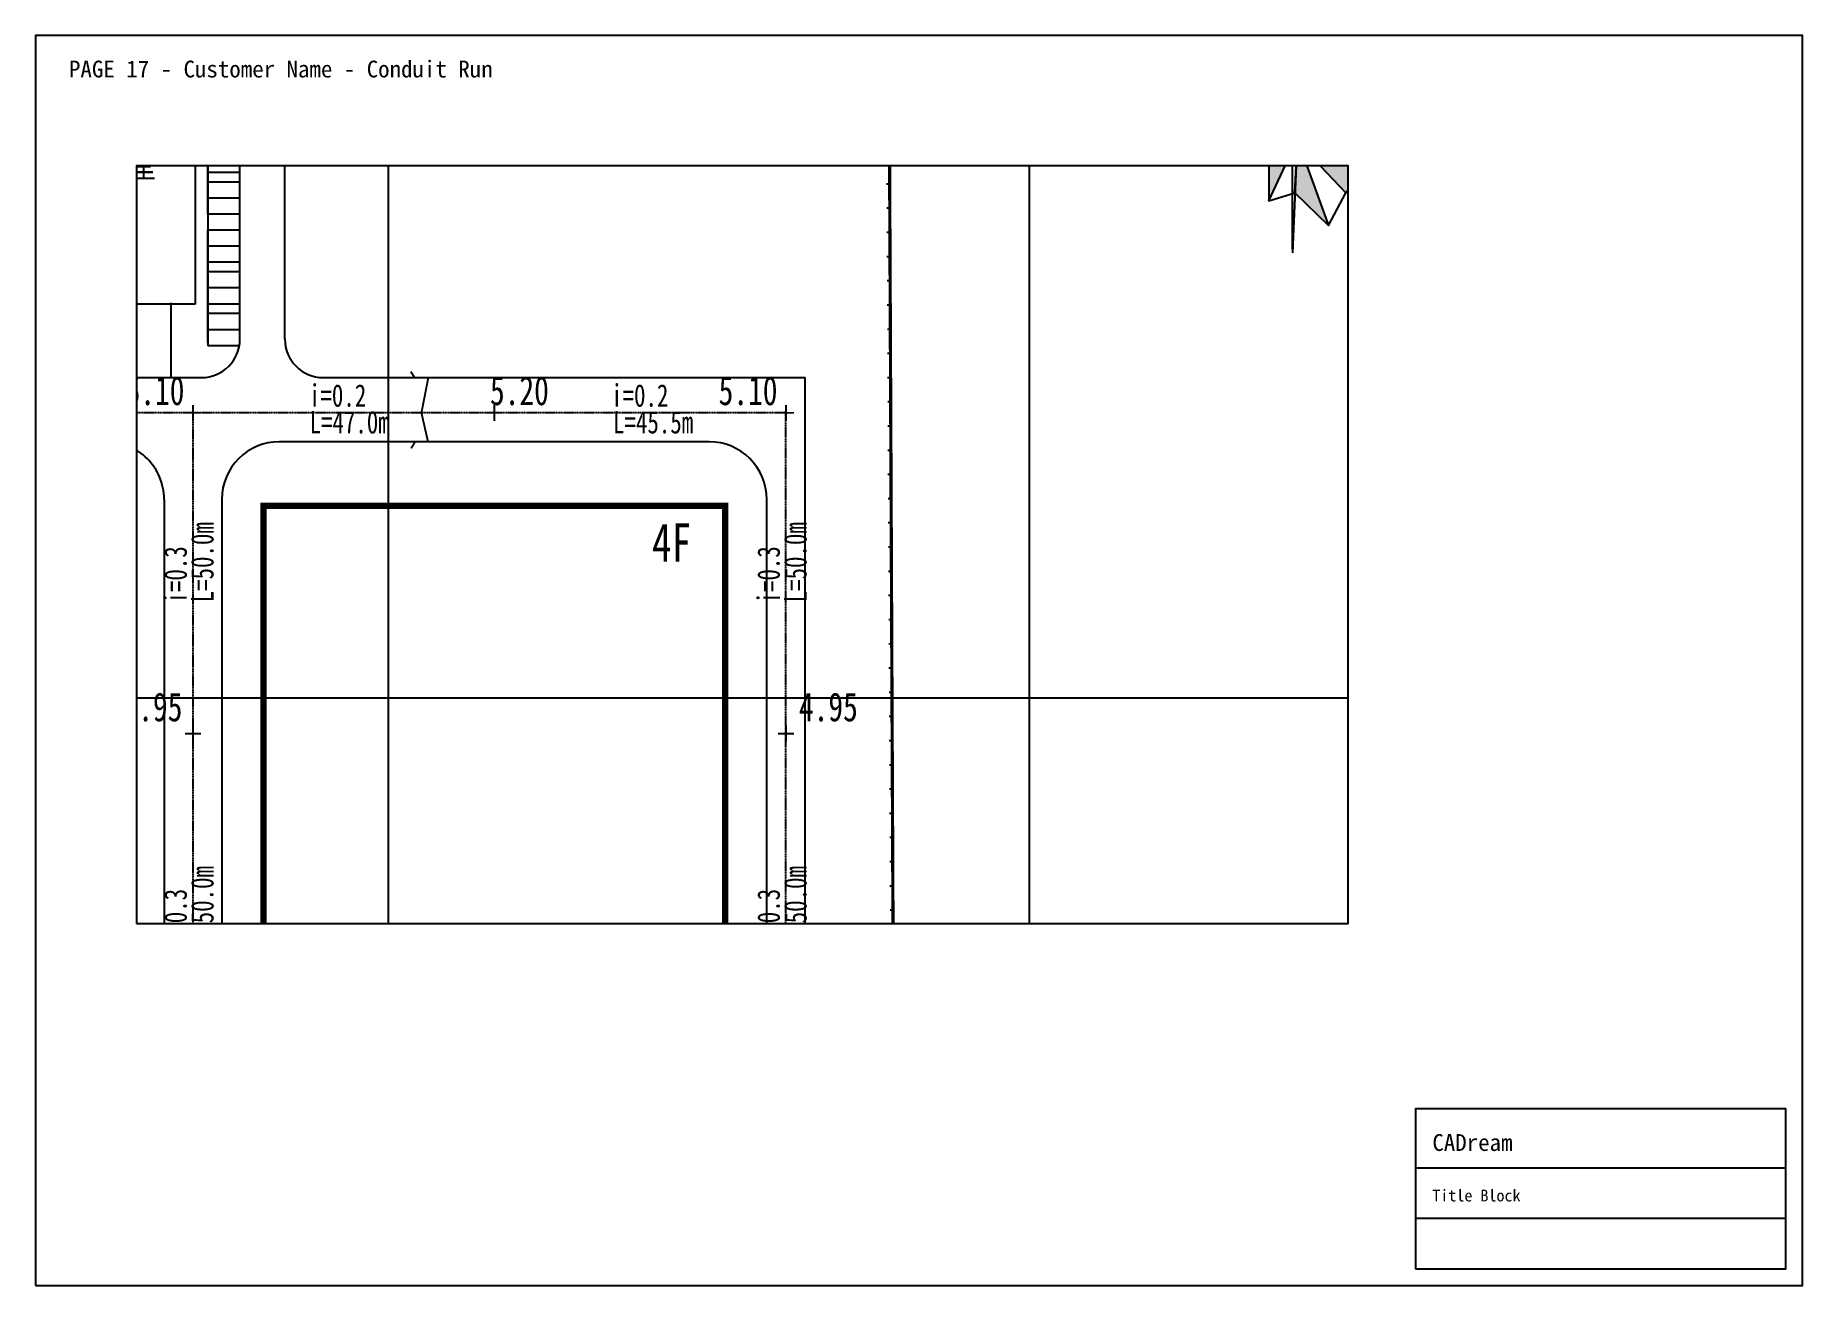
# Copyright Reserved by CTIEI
# Paper-space layout 'Layout1' of a CAD drawing. Header units: metres, sheet in millimetres. Extents: x 0 to 420, y 0 to 297.
# The model-space entities are those that its viewports show. They can reach past a viewport. Long polylines and large blocks are cut down to what shows.
import ezdxf

# ---------------------------------------------------------------- set-up
doc = ezdxf.new("R2010")
doc.units = ezdxf.units.M
doc.linetypes.add('DASH', pattern=[0.35, 0.25, -0.1])
doc.linetypes.add('DOTE', pattern=[2.42, 2, -0.2, 0.02, -0.2])
for name, color, linetype in [('4', 4, 'CONTINUOUS'), ('DIM_SYMB', 3, 'CONTINUOUS'), ('DL', 7, 'CONTINUOUS'), ('DOTE', 1, 'DOTE'), ('PUB_TAB', 7, 'CONTINUOUS'), ('PUB_TEXT', 7, 'CONTINUOUS'), ('road', 2, 'CONTINUOUS'), ('SHEET_BORDER', 8, 'Continuous'), ('SHEET_TEXT', 5, 'Continuous'), ('SHEET_TITLEBLOCK', 7, 'Continuous'), ('SHEET_VIEWPORT_FRAME', 6, 'Continuous'), ('方格网', 6, 'CONTINUOUS'), ('选址蓝线', 5, 'CONTINUOUS')]:
    doc.layers.add(name, color=color, linetype=linetype)
doc.styles.add('HT', font='txt', dxfattribs={"width": 0.8})

# ---------------------------------------------------------------- blocks, each defined once
blk = doc.blocks.new('CADREAM_TITLEBLOCK_V1')
at = {"layer": 'SHEET_TITLEBLOCK'}
for p, q in [((0, 24), (88, 24)), ((0, 12), (88, 12))]:
    blk.add_line(p, q, dxfattribs=at)
blk.add_lwpolyline([(0, 0), (88, 0), (88, 38), (0, 38)], close=True, dxfattribs=at)
for s, height, p in [('CADream', 4, (4, 28)), ('Title Block', 2.8, (4, 16))]:
    blk.add_text(s, height=height, dxfattribs=at).set_placement(p)
blk = doc.blocks.new('$LinePat$围墙')
at = {"color": 0}
blk.add_line((600, 0), (600, -160), dxfattribs=at)
at = {"color": 0, "const_width": 40}
blk.add_lwpolyline([(0, 0), (1201, 0)], dxfattribs=at)

msp = doc.modelspace()

# ---------------------------------------------------------------- linework, layer by layer
at = {"linetype": 'Continuous'}
for p, q in [((841, 370.03), (841, 414.93)), ((842.85, 414.75), (841, 369.46))]:
    msp.add_line(p, q, dxfattribs=at)
at = {"linetype": 'Continuous', "const_width": 0.3, "flags": 128}
for points in [[(703.48, 350.94), (704.07, 350), (706.21, 350), (705.14, 344.5), (706.16, 340), (704.16, 340), (703.53, 338.96)], [(668.25, 344.5), (670.75, 344.5)], [(669.5, 345.75), (669.5, 343.25)], [(715.25, 344.5), (717.75, 344.5)], [(716.5, 345.75), (716.5, 343.25)], [(760.75, 344.5), (763.25, 344.5)], [(762, 345.75), (762, 343.25)], [(669.5, 295.75), (669.5, 293.25)], [(762, 295.75), (762, 293.25)], [(668.25, 294.5), (670.75, 294.5)], [(760.75, 294.5), (763.25, 294.5)]]:
    msp.add_lwpolyline(points, dxfattribs=at)
at = {"linetype": 'DASH', "ltscale": 0.03, "const_width": 1, "flags": 128}
msp.add_lwpolyline([(752.5, 330), (752.5, 155), (680.5, 155), (680.5, 330)], close=True, dxfattribs=at)
at = {"layer": '4', "linetype": 'Continuous'}
for p, q in [((683.83, 356), (683.83, 418.47)), ((671.83, 375.47), (671.83, 390.97)), ((671.83, 390.97), (671.83, 354.97)), ((676.83, 356), (676.83, 390.97)), ((676.83, 381.97), (671.83, 381.97)), ((676.83, 380.47), (671.83, 380.47)), ((676.83, 377.97), (671.83, 377.97)), ((676.83, 375.47), (671.83, 375.47)), ((671.83, 355.47), (671.83, 372.97)), ((676.83, 372.97), (671.83, 372.97)), ((676.83, 370.47), (671.83, 370.47)), ((676.83, 367.97), (671.83, 367.97)), ((676.83, 366.47), (671.83, 366.47)), ((676.83, 363.97), (671.83, 363.97)), ((666.03, 361.67), (666.03, 350)), ((676.83, 361.47), (671.83, 361.47)), ((676.83, 359.97), (671.83, 359.97)), ((676.83, 357.47), (671.83, 357.47)), ((676.74, 354.97), (671.83, 354.97)), ((655.23, 350), (666.03, 350)), ((666.03, 350), (670.83, 350))]:
    msp.add_line(p, q, dxfattribs=at)
for centre, start, end in [((670.83, 356), 270, 0), ((689.83, 356), 180, 270)]:
    msp.add_arc(centre, 6, start, end, dxfattribs=at)
at = {"layer": 'DIM_SYMB', "linetype": 'Continuous'}
for points in [[(698.2, 344.5, 0, 0, 0), (687.13, 344.5, 0.8, 0, 0), (684.13, 344.5, 0, 0, 0)], [(734.35, 344.5, 0, 0, 0), (745.42, 344.5, 0.8, 0, 0), (748.42, 344.5, 0, 0, 0)], [(700.64, 332.61, 0, 0, 0), (697.83, 335.49, 0.4, 0, 0), (696.79, 336.56, 0, 0, 0)], [(729.98, 332.61, 0, 0, 0), (732.79, 335.49, 0.4, 0, 0), (733.83, 336.56, 0, 0, 0)], [(669.5, 324.45, 0, 0, 0), (669.5, 313.38, 0.8, 0, 0), (669.5, 310.38, 0, 0, 0)], [(762, 324.45, 0, 0, 0), (762, 313.38, 0.8, 0, 0), (762, 310.38, 0, 0, 0)], [(669.5, 259.32, 0, 0, 0), (669.5, 270.39, 0.8, 0, 0), (669.5, 273.39, 0, 0, 0)], [(762, 259.32, 0, 0, 0), (762, 270.39, 0.8, 0, 0), (762, 273.39, 0, 0, 0)]]:
    msp.add_lwpolyline(points, format="xyseb", dxfattribs=at)
at = {"layer": 'DL', "color": 7}
for p, q in [((832.98, 411.28), (846.6, 373.71)), ((837.33, 377.54), (848.3, 401.22)), ((830.58, 398.52), (849.3, 378.79)), ((841.38, 378.82), (842.18, 398.19)), ((826.02, 396.56), (852.09, 382.35)), ((837.33, 382.97), (848.85, 393.58))]:
    msp.add_line(p, q, dxfattribs=at)
at = {"layer": 'DL', "linetype": 'Continuous'}
for p, q in [((669.83, 402.47), (669.83, 361.43)), ((669.83, 361.43), (650.59, 361.43))]:
    msp.add_line(p, q, dxfattribs=at)
at = {"layer": 'DL', "color": 7}
msp.add_lwpolyline([(832.98, 411.28), (830.58, 398.52), (826.02, 396.56), (836.5, 387.23), (836.12, 384.96), (837.33, 382.97), (837.33, 377.54), (841.38, 378.82), (846.6, 373.71), (849.3, 378.79), (852.09, 382.35), (856.62, 386.4), (854.32, 391.64), (848.85, 393.58), (848.3, 401.22), (842.18, 398.19)], close=True, dxfattribs=at)
for points in [[(841.72, 387.01), (837.33, 382.97), (837.33, 377.54)], [(841.7, 386.97), (841.38, 378.82), (846.6, 373.71)], [(841.62, 387.06), (849.26, 378.83), (852.09, 382.35)]]:
    msp.add_solid(points, dxfattribs=at)
at = {"layer": 'DOTE', "ltscale": 0.01}
for p, q in [((762, 39.5), (762, 344.83)), ((762, 344.5), (526.04, 344.5)), ((669.5, 344.5), (669.5, 143.5))]:
    msp.add_line(p, q, dxfattribs=at)
at = {"layer": 'DOTE', "linetype": 'DOTE', "ltscale": 0.01, "const_width": 0.5, "flags": 128}
msp.add_lwpolyline([(779.83, 9.79), (777.92, 437.27), (546.09, 435.4), (556.2, 0.56)], close=True, dxfattribs=at)
at = {"layer": 'road', "linetype": 'Continuous'}
for p, q in [((689.83, 350), (765, 350)), ((765, 35), (765, 350)), ((750, 340), (683, 340)), ((665, 331), (665, 157)), ((674, 331), (674, 157)), ((759, 157), (759, 331))]:
    msp.add_line(p, q, dxfattribs=at)
for centre, start, end in [((656, 331), 0, 90), ((683, 331), 90, 180), ((750, 331), 0, 90)]:
    msp.add_arc(centre, 9, start, end, dxfattribs=at)
at = {"layer": '方格网', "color": 6, "linetype": 'Continuous'}
for p, q in [((700, -35.28), (700, 494.06)), ((800, -35.28), (800, 494.06)), ((850.55, 300), (-76.88, 300))]:
    msp.add_line(p, q, dxfattribs=at)
at = {"layer": '选址蓝线', "color": 5, "linetype": 'Continuous', "flags": 128}
msp.add_lwpolyline([(556.35, 425.5), (777.98, 427.33), (779.82, 34.87), (565.71, 25.99)], close=True, dxfattribs=at)

# ---------------------------------------------------------------- block references
at = {"linetype": 'Continuous', "xscale": 0.0031433964964733, "yscale": 0.003125, "zscale": 0.003125, "rotation": 270.2689021398636}
for p in [(778.17, 385.82), (778.19, 382.05), (778.21, 378.28), (778.23, 374.5), (778.24, 370.73), (778.26, 366.96), (778.28, 363.18), (778.3, 359.41), (778.31, 355.63), (778.33, 351.86), (778.35, 348.09), (778.37, 344.31), (778.38, 340.54), (778.4, 336.77), (778.42, 332.99), (778.44, 329.22), (778.46, 325.44), (778.47, 321.67), (778.49, 317.9), (778.51, 314.12), (778.53, 310.35), (778.54, 306.58), (778.56, 302.8), (778.58, 299.03), (778.6, 295.26), (778.62, 291.48), (778.63, 287.71), (778.65, 283.93), (778.67, 280.16), (778.69, 276.39), (778.7, 272.61), (778.72, 268.84), (778.74, 265.07)]:
    msp.add_blockref('$LinePat$围墙', p, dxfattribs=at)

# ---------------------------------------------------------------- texts
at = {"layer": 'PUB_TAB', "style": 'HT', "width": 0.8}
msp.add_text('食堂', height=3.797, dxfattribs=at).set_placement((655.89, 381.16))
at = {"layer": 'PUB_TEXT', "linetype": 'Continuous', "width": 0.75}
for s, height, p in [('5.10', 4.5, (658.99, 345.71)), ('5.20', 4.5, (715.83, 345.71)), ('5.10', 4.5, (751.49, 345.71)), ('i=0.2', 3.5, (687.6, 345.46)), ('i=0.2', 3.5, (734.73, 345.46)), ('L=47.0m', 3.5, (687.69, 341.29)), ('L=45.5m', 3.5, (735.03, 341.29)), ('4F', 6, (741.09, 321.29)), ('4.95', 4.5, (658.67, 296.41)), ('4.95', 4.5, (764.02, 296.41))]:
    msp.add_text(s, height=height, dxfattribs=at).set_placement(p)
for s, p in [('L=50.0m', (672.71, 314.96)), ('L=50.0m', (765.21, 314.96)), ('i=0.3', (668.54, 314.78)), ('i=0.3', (761.04, 314.78)), ('L=50.0m', (672.71, 261.35)), ('L=50.0m', (765.21, 261.35)), ('i=0.3', (668.54, 261.36)), ('i=0.3', (761.04, 261.36))]:
    msp.add_text(s, height=3.5, rotation=90, dxfattribs=at).set_placement(p)

psp = doc.layouts.get("Layout1")

# ---------------------------------------------------------------- linework, layer by layer
at = {"layer": 'SHEET_BORDER'}
psp.add_lwpolyline([(0, 0), (420, 0), (420, 297), (0, 297)], close=True, dxfattribs=at)
at = {"layer": 'SHEET_VIEWPORT_FRAME'}
psp.add_lwpolyline([(24, 86), (312, 86), (312, 266), (24, 266)], close=True, dxfattribs=at)

# ---------------------------------------------------------------- block references
at = {"layer": 'SHEET_TITLEBLOCK'}
psp.add_blockref('CADREAM_TITLEBLOCK_V1', (328, 4), dxfattribs=at)

# ---------------------------------------------------------------- texts
at = {"layer": 'SHEET_TEXT'}
psp.add_text('PAGE 17 - Customer Name - Conduit Run', height=4, dxfattribs=at).set_placement((8, 287))

# ---------------------------------------------------------------- viewports
at = {"layer": 'SHEET_VIEWPORT_FRAME'}
psp.add_viewport(center=(168, 176), size=(288, 180), view_center_point=(755.18, 323.94), view_height=118.1384, dxfattribs=at)

doc.saveas('drawing.dxf')
